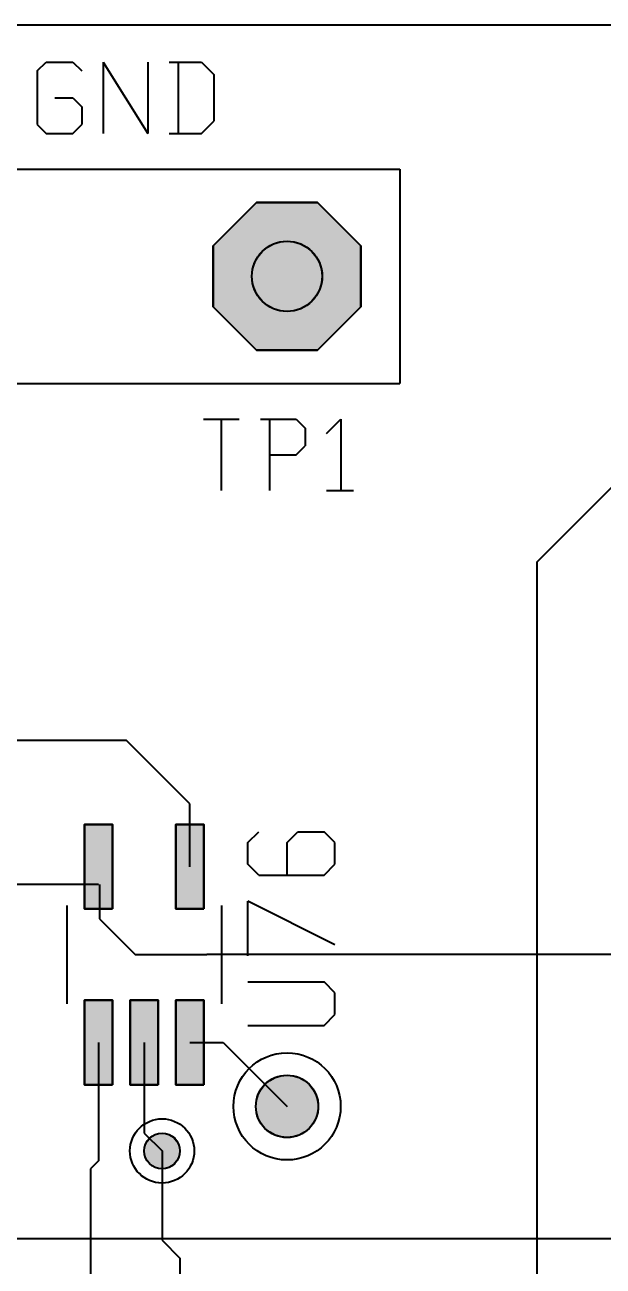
# Model space of a CAD drawing. Header units: millimetres. Extents: x 2 to 157, y 2 to 78.
# Drawn here: x 58.04 to 66.27, y 60.45 to 78.11 of the extents above; entities that cross this region are included whole.
import ezdxf

# ---------------------------------------------------------------- set-up
doc = ezdxf.new("R2010")
doc.units = ezdxf.units.MM
for name, color, linetype in [('bottom_copper', 7, 'Continuous'), ('bottom_silk', 7, 'Continuous'), ('drill_plated', 7, 'Continuous'), ('outline', 7, 'Continuous'), ('top_copper', 7, 'Continuous'), ('top_silk', 7, 'Continuous')]:
    doc.layers.add(name, color=color, linetype=linetype)

msp = doc.modelspace()

# ---------------------------------------------------------------- hatches: boundary and pattern name
at = {"layer": 'bottom_copper', "lineweight": 40}
for points in [[(62.823, 74.101), (62.208, 73.486), (61.338, 73.486), (60.723, 74.101), (60.723, 74.97), (61.338, 75.585), (62.208, 75.585), (62.823, 74.97), (62.823, 74.101)], [(62.263, 74.438), (62.235, 74.344), (62.189, 74.258), (62.126, 74.182), (62.051, 74.12), (61.964, 74.074), (61.87, 74.045), (61.773, 74.035), (61.675, 74.045), (61.581, 74.074), (61.495, 74.12), (61.419, 74.182), (61.357, 74.258), (61.311, 74.344), (61.282, 74.438), (61.273, 74.535), (61.282, 74.633), (61.311, 74.727), (61.357, 74.813), (61.419, 74.889), (61.495, 74.951), (61.581, 74.997), (61.675, 75.026), (61.773, 75.035), (61.87, 75.026), (61.964, 74.997), (62.051, 74.951), (62.126, 74.889), (62.189, 74.813), (62.235, 74.727), (62.263, 74.633), (62.273, 74.535), (62.263, 74.438)], [(62.209, 62.638), (62.183, 62.554), (62.142, 62.478), (62.087, 62.41), (62.02, 62.355), (61.943, 62.314), (61.86, 62.289), (61.773, 62.28), (61.686, 62.289), (61.603, 62.314), (61.526, 62.355), (61.458, 62.41), (61.403, 62.478), (61.362, 62.554), (61.337, 62.638), (61.328, 62.724), (61.337, 62.811), (61.362, 62.895), (61.403, 62.971), (61.458, 63.039), (61.526, 63.094), (61.603, 63.135), (61.686, 63.16), (61.773, 63.169), (61.86, 63.16), (61.943, 63.135), (62.02, 63.094), (62.087, 63.039), (62.142, 62.971), (62.183, 62.895), (62.209, 62.811), (62.217, 62.724), (62.209, 62.638)], [(60.244, 62.04), (60.229, 61.992), (60.206, 61.948), (60.174, 61.91), (60.136, 61.878), (60.092, 61.855), (60.044, 61.84), (59.995, 61.836), (59.945, 61.84), (59.898, 61.855), (59.854, 61.878), (59.815, 61.91), (59.784, 61.948), (59.76, 61.992), (59.746, 62.04), (59.741, 62.09), (59.746, 62.139), (59.76, 62.187), (59.784, 62.231), (59.815, 62.269), (59.854, 62.301), (59.898, 62.324), (59.945, 62.339), (59.995, 62.343), (60.044, 62.339), (60.092, 62.324), (60.136, 62.301), (60.174, 62.269), (60.206, 62.231), (60.229, 62.187), (60.244, 62.139), (60.249, 62.09), (60.244, 62.04)]]:
    msp.add_hatch(color=7, dxfattribs=at).paths.add_polyline_path(points, flags=0)
at = {"layer": 'drill_plated', "lineweight": 40}
for points in [[(62.263, 74.438), (62.235, 74.344), (62.189, 74.258), (62.126, 74.182), (62.051, 74.12), (61.964, 74.074), (61.87, 74.045), (61.773, 74.035), (61.675, 74.045), (61.581, 74.074), (61.495, 74.12), (61.419, 74.182), (61.357, 74.258), (61.311, 74.344), (61.282, 74.438), (61.273, 74.535), (61.282, 74.633), (61.311, 74.727), (61.357, 74.813), (61.419, 74.889), (61.495, 74.951), (61.581, 74.997), (61.675, 75.026), (61.773, 75.035), (61.87, 75.026), (61.964, 74.997), (62.051, 74.951), (62.126, 74.889), (62.189, 74.813), (62.235, 74.727), (62.263, 74.633), (62.273, 74.535), (62.263, 74.438)], [(62.209, 62.638), (62.183, 62.554), (62.142, 62.478), (62.087, 62.41), (62.02, 62.355), (61.943, 62.314), (61.86, 62.289), (61.773, 62.28), (61.686, 62.289), (61.603, 62.314), (61.526, 62.355), (61.458, 62.41), (61.403, 62.478), (61.362, 62.554), (61.337, 62.638), (61.328, 62.724), (61.337, 62.811), (61.362, 62.895), (61.403, 62.971), (61.458, 63.039), (61.526, 63.094), (61.603, 63.135), (61.686, 63.16), (61.773, 63.169), (61.86, 63.16), (61.943, 63.135), (62.02, 63.094), (62.087, 63.039), (62.142, 62.971), (62.183, 62.895), (62.209, 62.811), (62.217, 62.724), (62.209, 62.638)], [(60.244, 62.04), (60.229, 61.992), (60.206, 61.948), (60.174, 61.91), (60.136, 61.878), (60.092, 61.855), (60.044, 61.84), (59.995, 61.836), (59.945, 61.84), (59.898, 61.855), (59.854, 61.878), (59.815, 61.91), (59.784, 61.948), (59.76, 61.992), (59.746, 62.04), (59.741, 62.09), (59.746, 62.139), (59.76, 62.187), (59.784, 62.231), (59.815, 62.269), (59.854, 62.301), (59.898, 62.324), (59.945, 62.339), (59.995, 62.343), (60.044, 62.339), (60.092, 62.324), (60.136, 62.301), (60.174, 62.269), (60.206, 62.231), (60.229, 62.187), (60.244, 62.139), (60.249, 62.09), (60.244, 62.04)]]:
    msp.add_hatch(color=7, dxfattribs=at).paths.add_polyline_path(points, flags=0)
at = {"layer": 'top_copper', "lineweight": 40}
for points in [[(62.823, 74.101), (62.208, 73.486), (61.338, 73.486), (60.723, 74.101), (60.723, 74.97), (61.338, 75.585), (62.208, 75.585), (62.823, 74.97), (62.823, 74.101)], [(62.263, 74.438), (62.235, 74.344), (62.189, 74.258), (62.126, 74.182), (62.051, 74.12), (61.964, 74.074), (61.87, 74.045), (61.773, 74.035), (61.675, 74.045), (61.581, 74.074), (61.495, 74.12), (61.419, 74.182), (61.357, 74.258), (61.311, 74.344), (61.282, 74.438), (61.273, 74.535), (61.282, 74.633), (61.311, 74.727), (61.357, 74.813), (61.419, 74.889), (61.495, 74.951), (61.581, 74.997), (61.675, 75.026), (61.773, 75.035), (61.87, 75.026), (61.964, 74.997), (62.051, 74.951), (62.126, 74.889), (62.189, 74.813), (62.235, 74.727), (62.263, 74.633), (62.273, 74.535), (62.263, 74.438)], [(59.291, 65.534), (58.891, 65.534), (58.891, 66.734), (59.291, 66.734), (59.291, 65.534)], [(60.591, 65.534), (60.191, 65.534), (60.191, 66.734), (60.591, 66.734), (60.591, 65.534)], [(59.291, 63.033), (58.891, 63.033), (58.891, 64.234), (59.291, 64.234), (59.291, 63.033)], [(59.941, 63.033), (59.541, 63.033), (59.541, 64.234), (59.941, 64.234), (59.941, 63.033)], [(60.591, 63.033), (60.191, 63.033), (60.191, 64.234), (60.591, 64.234), (60.591, 63.033)], [(62.209, 62.638), (62.183, 62.554), (62.142, 62.478), (62.087, 62.41), (62.02, 62.355), (61.943, 62.314), (61.86, 62.289), (61.773, 62.28), (61.686, 62.289), (61.603, 62.314), (61.526, 62.355), (61.458, 62.41), (61.403, 62.478), (61.362, 62.554), (61.337, 62.638), (61.328, 62.724), (61.337, 62.811), (61.362, 62.895), (61.403, 62.971), (61.458, 63.039), (61.526, 63.094), (61.603, 63.135), (61.686, 63.16), (61.773, 63.169), (61.86, 63.16), (61.943, 63.135), (62.02, 63.094), (62.087, 63.039), (62.142, 62.971), (62.183, 62.895), (62.209, 62.811), (62.217, 62.724), (62.209, 62.638)], [(60.244, 62.04), (60.229, 61.992), (60.206, 61.948), (60.174, 61.91), (60.136, 61.878), (60.092, 61.855), (60.044, 61.84), (59.995, 61.836), (59.945, 61.84), (59.898, 61.855), (59.854, 61.878), (59.815, 61.91), (59.784, 61.948), (59.76, 61.992), (59.746, 62.04), (59.741, 62.09), (59.746, 62.139), (59.76, 62.187), (59.784, 62.231), (59.815, 62.269), (59.854, 62.301), (59.898, 62.324), (59.945, 62.339), (59.995, 62.343), (60.044, 62.339), (60.092, 62.324), (60.136, 62.301), (60.174, 62.269), (60.206, 62.231), (60.229, 62.187), (60.244, 62.139), (60.249, 62.09), (60.244, 62.04)]]:
    msp.add_hatch(color=7, dxfattribs=at).paths.add_polyline_path(points, flags=0)

# ---------------------------------------------------------------- linework, layer by layer
at = {"layer": 'bottom_copper', "color": 7, "lineweight": 40}
for p, q in [((61.338, 75.585), (60.723, 74.97)), ((62.208, 75.585), (61.338, 75.585)), ((62.823, 74.97), (62.208, 75.585)), ((60.723, 74.97), (60.723, 74.101)), ((62.823, 74.101), (62.823, 74.97)), ((60.723, 74.101), (61.338, 73.486)), ((62.208, 73.486), (62.823, 74.101)), ((61.338, 73.486), (62.208, 73.486)), ((65.329, 70.472), (67.361, 72.504)), ((65.329, 38.468), (65.329, 70.472)), ((59.995, 62.09), (59.995, 60.819)), ((59.995, 60.819), (60.249, 60.566)), ((60.249, 60.566), (60.249, 36.181))]:
    msp.add_line(p, q, dxfattribs=at)
for points in [[(62.823, 74.101), (62.208, 73.486), (61.338, 73.486), (60.723, 74.101), (60.723, 74.97), (61.338, 75.585), (62.208, 75.585), (62.823, 74.97), (62.823, 74.101)], [(62.263, 74.438), (62.235, 74.344), (62.189, 74.258), (62.126, 74.182), (62.051, 74.12), (61.964, 74.074), (61.87, 74.045), (61.773, 74.035), (61.675, 74.045), (61.581, 74.074), (61.495, 74.12), (61.419, 74.182), (61.357, 74.258), (61.311, 74.344), (61.282, 74.438), (61.273, 74.535), (61.282, 74.633), (61.311, 74.727), (61.357, 74.813), (61.419, 74.889), (61.495, 74.951), (61.581, 74.997), (61.675, 75.026), (61.773, 75.035), (61.87, 75.026), (61.964, 74.997), (62.051, 74.951), (62.126, 74.889), (62.189, 74.813), (62.235, 74.727), (62.263, 74.633), (62.273, 74.535), (62.263, 74.438)], [(62.209, 62.638), (62.183, 62.554), (62.142, 62.478), (62.087, 62.41), (62.02, 62.355), (61.943, 62.314), (61.86, 62.289), (61.773, 62.28), (61.686, 62.289), (61.603, 62.314), (61.526, 62.355), (61.458, 62.41), (61.403, 62.478), (61.362, 62.554), (61.337, 62.638), (61.328, 62.724), (61.337, 62.811), (61.362, 62.895), (61.403, 62.971), (61.458, 63.039), (61.526, 63.094), (61.603, 63.135), (61.686, 63.16), (61.773, 63.169), (61.86, 63.16), (61.943, 63.135), (62.02, 63.094), (62.087, 63.039), (62.142, 62.971), (62.183, 62.895), (62.209, 62.811), (62.217, 62.724), (62.209, 62.638)], [(60.244, 62.04), (60.229, 61.992), (60.206, 61.948), (60.174, 61.91), (60.136, 61.878), (60.092, 61.855), (60.044, 61.84), (59.995, 61.836), (59.945, 61.84), (59.898, 61.855), (59.854, 61.878), (59.815, 61.91), (59.784, 61.948), (59.76, 61.992), (59.746, 62.04), (59.741, 62.09), (59.746, 62.139), (59.76, 62.187), (59.784, 62.231), (59.815, 62.269), (59.854, 62.301), (59.898, 62.324), (59.945, 62.339), (59.995, 62.343), (60.044, 62.339), (60.092, 62.324), (60.136, 62.301), (60.174, 62.269), (60.206, 62.231), (60.229, 62.187), (60.244, 62.139), (60.249, 62.09), (60.244, 62.04)]]:
    msp.add_lwpolyline(points, close=True, dxfattribs=at)
for centre, major_axis in [((61.773, 74.535), (0.5, 0)), ((61.773, 62.724), (0.762, 0)), ((61.773, 62.724), (0.444, 0)), ((59.995, 62.09), (0.457, 0)), ((59.995, 62.09), (0.254, 0))]:
    msp.add_ellipse(centre, major_axis=major_axis, ratio=1, dxfattribs=at)
at = {"layer": 'bottom_silk', "color": 7, "lineweight": 40}
msp.add_line((1.635, 78.114), (156.635, 78.114), dxfattribs=at)
at = {"layer": 'drill_plated', "color": 7, "lineweight": 40}
for points in [[(62.263, 74.438), (62.235, 74.344), (62.189, 74.258), (62.126, 74.182), (62.051, 74.12), (61.964, 74.074), (61.87, 74.045), (61.773, 74.035), (61.675, 74.045), (61.581, 74.074), (61.495, 74.12), (61.419, 74.182), (61.357, 74.258), (61.311, 74.344), (61.282, 74.438), (61.273, 74.535), (61.282, 74.633), (61.311, 74.727), (61.357, 74.813), (61.419, 74.889), (61.495, 74.951), (61.581, 74.997), (61.675, 75.026), (61.773, 75.035), (61.87, 75.026), (61.964, 74.997), (62.051, 74.951), (62.126, 74.889), (62.189, 74.813), (62.235, 74.727), (62.263, 74.633), (62.273, 74.535), (62.263, 74.438)], [(62.209, 62.638), (62.183, 62.554), (62.142, 62.478), (62.087, 62.41), (62.02, 62.355), (61.943, 62.314), (61.86, 62.289), (61.773, 62.28), (61.686, 62.289), (61.603, 62.314), (61.526, 62.355), (61.458, 62.41), (61.403, 62.478), (61.362, 62.554), (61.337, 62.638), (61.328, 62.724), (61.337, 62.811), (61.362, 62.895), (61.403, 62.971), (61.458, 63.039), (61.526, 63.094), (61.603, 63.135), (61.686, 63.16), (61.773, 63.169), (61.86, 63.16), (61.943, 63.135), (62.02, 63.094), (62.087, 63.039), (62.142, 62.971), (62.183, 62.895), (62.209, 62.811), (62.217, 62.724), (62.209, 62.638)], [(60.244, 62.04), (60.229, 61.992), (60.206, 61.948), (60.174, 61.91), (60.136, 61.878), (60.092, 61.855), (60.044, 61.84), (59.995, 61.836), (59.945, 61.84), (59.898, 61.855), (59.854, 61.878), (59.815, 61.91), (59.784, 61.948), (59.76, 61.992), (59.746, 62.04), (59.741, 62.09), (59.746, 62.139), (59.76, 62.187), (59.784, 62.231), (59.815, 62.269), (59.854, 62.301), (59.898, 62.324), (59.945, 62.339), (59.995, 62.343), (60.044, 62.339), (60.092, 62.324), (60.136, 62.301), (60.174, 62.269), (60.206, 62.231), (60.229, 62.187), (60.244, 62.139), (60.249, 62.09), (60.244, 62.04)]]:
    msp.add_lwpolyline(points, close=True, dxfattribs=at)
for centre, major_axis in [((61.773, 74.535), (0.5, 0)), ((61.773, 62.724), (0.444, 0)), ((59.995, 62.09), (0.254, 0))]:
    msp.add_ellipse(centre, major_axis=major_axis, ratio=1, dxfattribs=at)
at = {"layer": 'outline', "color": 7, "lineweight": 40}
msp.add_line((1.635, 78.114), (156.635, 78.114), dxfattribs=at)
at = {"layer": 'top_copper', "color": 7, "lineweight": 40}
for p, q in [((61.338, 75.585), (60.723, 74.97)), ((62.208, 75.585), (61.338, 75.585)), ((62.823, 74.97), (62.208, 75.585)), ((60.723, 74.97), (60.723, 74.101)), ((62.823, 74.101), (62.823, 74.97)), ((60.723, 74.101), (61.338, 73.486)), ((62.208, 73.486), (62.823, 74.101)), ((61.338, 73.486), (62.208, 73.486)), ((59.487, 67.931), (54.915, 67.931)), ((60.391, 67.028), (59.487, 67.931)), ((60.391, 66.133), (60.391, 67.028)), ((59.291, 66.734), (58.891, 66.734)), ((58.891, 66.734), (58.891, 65.534)), ((59.291, 65.534), (59.291, 66.734)), ((60.591, 66.734), (60.191, 66.734)), ((60.191, 66.734), (60.191, 65.534)), ((60.591, 65.534), (60.591, 66.734)), ((59.091, 65.879), (57.689, 65.879)), ((59.106, 65.879), (59.106, 65.391)), ((58.891, 65.534), (59.291, 65.534)), ((60.191, 65.534), (60.591, 65.534)), ((59.106, 65.391), (59.614, 64.883)), ((59.614, 64.883), (60.63, 64.883)), ((72.822, 64.883), (60.63, 64.883)), ((59.291, 64.234), (58.891, 64.234)), ((58.891, 64.234), (58.891, 63.033)), ((59.291, 63.033), (59.291, 64.234)), ((59.941, 64.234), (59.541, 64.234)), ((59.541, 64.234), (59.541, 63.033)), ((59.941, 63.033), (59.941, 64.234)), ((60.591, 64.234), (60.191, 64.234)), ((60.191, 64.234), (60.191, 63.033)), ((60.591, 63.033), (60.591, 64.234)), ((59.091, 63.633), (59.091, 61.947)), ((59.741, 63.633), (59.741, 62.343)), ((60.391, 63.633), (60.864, 63.633)), ((60.864, 63.633), (61.773, 62.724)), ((58.891, 63.033), (59.291, 63.033)), ((59.541, 63.033), (59.941, 63.033)), ((60.191, 63.033), (60.591, 63.033)), ((59.741, 62.343), (59.995, 62.09)), ((59.091, 61.947), (58.979, 61.836)), ((58.979, 61.836), (58.979, 59.667))]:
    msp.add_line(p, q, dxfattribs=at)
for points in [[(62.823, 74.101), (62.208, 73.486), (61.338, 73.486), (60.723, 74.101), (60.723, 74.97), (61.338, 75.585), (62.208, 75.585), (62.823, 74.97), (62.823, 74.101)], [(62.263, 74.438), (62.235, 74.344), (62.189, 74.258), (62.126, 74.182), (62.051, 74.12), (61.964, 74.074), (61.87, 74.045), (61.773, 74.035), (61.675, 74.045), (61.581, 74.074), (61.495, 74.12), (61.419, 74.182), (61.357, 74.258), (61.311, 74.344), (61.282, 74.438), (61.273, 74.535), (61.282, 74.633), (61.311, 74.727), (61.357, 74.813), (61.419, 74.889), (61.495, 74.951), (61.581, 74.997), (61.675, 75.026), (61.773, 75.035), (61.87, 75.026), (61.964, 74.997), (62.051, 74.951), (62.126, 74.889), (62.189, 74.813), (62.235, 74.727), (62.263, 74.633), (62.273, 74.535), (62.263, 74.438)], [(59.291, 65.534), (58.891, 65.534), (58.891, 66.734), (59.291, 66.734), (59.291, 65.534)], [(60.591, 65.534), (60.191, 65.534), (60.191, 66.734), (60.591, 66.734), (60.591, 65.534)], [(59.291, 63.033), (58.891, 63.033), (58.891, 64.234), (59.291, 64.234), (59.291, 63.033)], [(59.941, 63.033), (59.541, 63.033), (59.541, 64.234), (59.941, 64.234), (59.941, 63.033)], [(60.591, 63.033), (60.191, 63.033), (60.191, 64.234), (60.591, 64.234), (60.591, 63.033)], [(62.209, 62.638), (62.183, 62.554), (62.142, 62.478), (62.087, 62.41), (62.02, 62.355), (61.943, 62.314), (61.86, 62.289), (61.773, 62.28), (61.686, 62.289), (61.603, 62.314), (61.526, 62.355), (61.458, 62.41), (61.403, 62.478), (61.362, 62.554), (61.337, 62.638), (61.328, 62.724), (61.337, 62.811), (61.362, 62.895), (61.403, 62.971), (61.458, 63.039), (61.526, 63.094), (61.603, 63.135), (61.686, 63.16), (61.773, 63.169), (61.86, 63.16), (61.943, 63.135), (62.02, 63.094), (62.087, 63.039), (62.142, 62.971), (62.183, 62.895), (62.209, 62.811), (62.217, 62.724), (62.209, 62.638)], [(60.244, 62.04), (60.229, 61.992), (60.206, 61.948), (60.174, 61.91), (60.136, 61.878), (60.092, 61.855), (60.044, 61.84), (59.995, 61.836), (59.945, 61.84), (59.898, 61.855), (59.854, 61.878), (59.815, 61.91), (59.784, 61.948), (59.76, 61.992), (59.746, 62.04), (59.741, 62.09), (59.746, 62.139), (59.76, 62.187), (59.784, 62.231), (59.815, 62.269), (59.854, 62.301), (59.898, 62.324), (59.945, 62.339), (59.995, 62.343), (60.044, 62.339), (60.092, 62.324), (60.136, 62.301), (60.174, 62.269), (60.206, 62.231), (60.229, 62.187), (60.244, 62.139), (60.249, 62.09), (60.244, 62.04)]]:
    msp.add_lwpolyline(points, close=True, dxfattribs=at)
for centre, major_axis in [((61.773, 74.535), (0.5, 0)), ((61.773, 62.724), (0.762, 0)), ((61.773, 62.724), (0.444, 0)), ((59.995, 62.09), (0.457, 0)), ((59.995, 62.09), (0.254, 0))]:
    msp.add_ellipse(centre, major_axis=major_axis, ratio=1, dxfattribs=at)
at = {"layer": 'top_silk', "color": 7, "lineweight": 40}
for p, q in [((1.635, 78.114), (156.635, 78.114)), ((58.217, 77.457), (58.344, 77.584)), ((58.344, 77.584), (58.725, 77.584)), ((58.725, 77.584), (58.852, 77.457)), ((59.157, 77.584), (59.157, 76.567)), ((59.157, 77.584), (59.792, 76.567)), ((59.792, 77.584), (59.792, 76.567)), ((60.096, 77.584), (60.554, 77.584)), ((60.223, 77.584), (60.223, 76.567)), ((60.554, 77.584), (60.731, 77.406)), ((58.217, 77.457), (58.217, 76.695)), ((60.731, 77.406), (60.731, 76.745)), ((58.471, 77.076), (58.725, 77.076)), ((58.725, 77.076), (58.852, 76.948)), ((58.852, 76.948), (58.852, 76.695)), ((58.217, 76.695), (58.344, 76.567)), ((58.725, 76.567), (58.852, 76.695)), ((60.554, 76.567), (60.731, 76.745)), ((58.344, 76.567), (58.725, 76.567)), ((60.096, 76.567), (60.554, 76.567)), ((55.249, 76.059), (63.377, 76.059)), ((63.377, 76.059), (63.377, 73.011)), ((55.249, 73.011), (63.377, 73.011)), ((60.583, 72.504), (61.091, 72.504)), ((60.837, 72.504), (60.837, 71.487)), ((61.396, 72.504), (61.904, 72.504)), ((61.523, 72.504), (61.523, 71.487)), ((61.904, 72.504), (62.031, 72.376)), ((62.335, 72.3), (62.539, 72.504)), ((62.539, 72.504), (62.539, 71.487)), ((62.031, 72.376), (62.031, 72.123)), ((61.904, 71.996), (62.031, 72.123)), ((61.523, 71.996), (61.904, 71.996)), ((62.335, 71.487), (62.716, 71.487)), ((61.215, 66.478), (61.37, 66.633)), ((61.773, 66.478), (61.927, 66.633)), ((61.927, 66.633), (62.299, 66.633)), ((62.454, 66.478), (62.299, 66.633)), ((61.215, 66.169), (61.215, 66.478)), ((61.773, 66.014), (61.773, 66.478)), ((62.454, 66.169), (62.454, 66.478)), ((61.37, 66.014), (61.215, 66.169)), ((62.299, 66.014), (62.454, 66.169)), ((61.37, 66.014), (62.299, 66.014)), ((58.641, 65.584), (58.641, 64.183)), ((60.841, 65.584), (60.841, 64.183)), ((62.454, 65.022), (61.215, 65.642)), ((61.215, 64.867), (61.215, 65.642)), ((61.215, 64.495), (62.299, 64.495)), ((62.454, 64.34), (62.299, 64.495)), ((62.454, 64.03), (62.454, 64.34)), ((62.299, 63.876), (62.454, 64.03)), ((61.215, 63.876), (62.299, 63.876)), ((59.091, 62.834), (59.091, 62.633)), ((37.295, 60.843), (83.015, 60.843))]:
    msp.add_line(p, q, dxfattribs=at)

doc.saveas('drawing.dxf')
